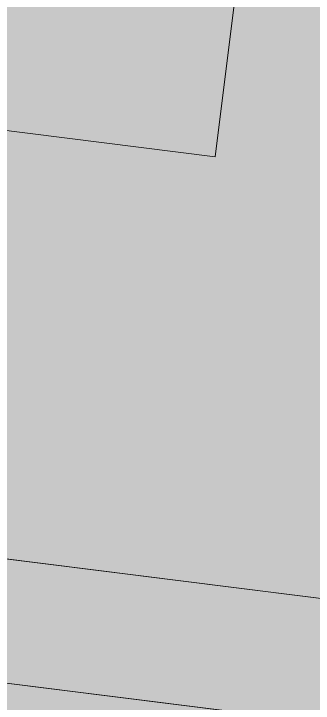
# Model space of a CAD drawing. Header units: metres. Extents: x -4 to 509425, y 7549 to 4732445.
# Drawn here: x 476055.064 to 476055.477, y 4719728.071 to 4719729.019 of the extents above; entities that cross this region are included whole.
import ezdxf

# ---------------------------------------------------------------- set-up
doc = ezdxf.new("R2010")
doc.units = ezdxf.units.M
doc.header["$LTSCALE"] = 0.01
doc.header["$MEASUREMENT"] = 0
doc.layers.get('0').update_dxf_attribs({"lineweight": 0})
doc.layers.add('_SUBESTACIÓN', color=1, linetype='Continuous')
doc.layers.add('SUBESTACION LA VID', color=253, linetype='Continuous')

# ---------------------------------------------------------------- blocks, each defined once
blk = doc.blocks.new('A$Cfff6051d')
at = {"layer": 'SUBESTACION LA VID', "lineweight": 15}
for p, q in [((476067.87773, 4719726.66184), (476054.86561, 4719728.29316)), ((476067.70546, 4719726.51279), (476054.98735, 4719728.10725))]:
    blk.add_line(p, q, dxfattribs=at)
at = {"layer": 'SUBESTACION LA VID', "lineweight": 0}
blk.add_line((476057.29745, 4719727.81763), (476055.05455, 4719728.09882), dxfattribs=at)
at = {"layer": 'SUBESTACION LA VID', "lineweight": 15}
for points in [[(476054.92987, 4719728.87384), (476055.34149, 4719728.82223), (476055.42258, 4719729.46906), (476054.22974, 4719729.61861), (476054.14865, 4719728.97178), (476054.55187, 4719728.92123)], [(476054.92987, 4719728.87384), (476055.34149, 4719728.82223), (476055.42258, 4719729.46906), (476054.22974, 4719729.61861), (476054.14865, 4719728.97178), (476054.55187, 4719728.92123)], [(476061.35907, 4719727.47908), (476057.41092, 4719727.97406), (476057.41724, 4719728.02446), (476057.40043, 4719728.02657), (476057.39411, 4719727.97617), (476055.00842, 4719728.27526), (476054.97156, 4719727.98125), (476055.03876, 4719727.97282), (476055.05455, 4719728.09882), (476055.50818, 4719728.04195), (476055.49238, 4719727.91595), (476055.66038, 4719727.89489), (476055.67618, 4719728.02089), (476056.39861, 4719727.93032), (476056.38282, 4719727.80432), (476056.55082, 4719727.78325), (476056.56662, 4719727.90926), (476057.29745, 4719727.81763), (476057.28165, 4719727.69163), (476057.44966, 4719727.67057), (476057.46545, 4719727.79657), (476058.6163, 4719727.65229)]]:
    blk.add_lwpolyline(points, dxfattribs=at)
at = {"layer": 'SUBESTACION LA VID', "lineweight": 0}
blk.add_lwpolyline([(476055.00842, 4719728.27526), (476065.34923, 4719726.97884), (476057.39411, 4719727.97617)], dxfattribs=at)

msp = doc.modelspace()

# ---------------------------------------------------------------- hatches: boundary and pattern name
at = {"layer": '_SUBESTACIÓN', "transparency": 33554559}
h = msp.add_hatch(color=1, dxfattribs=at)
h.dxf.hatch_style = 1
h.paths.add_polyline_path([(475968.63988, 4719805.82503), (476089.93862, 4719790.61504), (476078.16862, 4719696.74002), (475956.86864, 4719711.95017)])

# ---------------------------------------------------------------- block references
at = {"linetype": 'Continuous'}
msp.add_blockref('A$Cfff6051d', (0, 0), dxfattribs=at)

doc.saveas('drawing.dxf')
